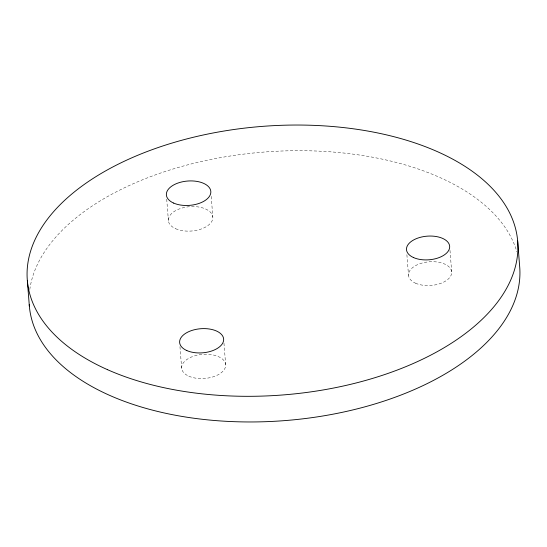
<?xml version="1.0" encoding="UTF-8"?>
<svg xmlns="http://www.w3.org/2000/svg" width="547" height="547" viewBox="0 0 547 547"><rect width="100%" height="100%" fill="white"/><g stroke="black" fill="none" stroke-linecap="round" stroke-linejoin="round"><path stroke-width="0.41" stroke-dasharray="2.73 2.05" d="M449.99 250.355L451.678 271.866M406.893 254.704L408.52 275.387M223.962 343.119L225.658 364.63M211.204 196.352L212.831 217.036M179.963 346.709L181.652 368.22M166.712 199.149L168.408 220.66M29.798 289.493A245.959 134.678 -4.5 0 1 264.516 152.018A245.959 134.678 -4.5 0 1 516.888 251.784M175.669 228.728A22.29 12.205 -4.5 0 0 212.352 220.243A22.29 12.205 -4.5 0 0 183.833 207.573A22.29 12.205 -4.5 0 0 175.669 228.728M415.576 283.223A21.654 11.856 -4.5 0 0 451.213 274.984A21.654 11.856 -4.5 0 0 423.508 262.676A21.654 11.856 -4.5 0 0 415.576 283.223M188.852 376.206A22.078 12.089 -4.5 0 0 225.179 367.803A22.078 12.089 -4.5 0 0 196.934 355.256A22.078 12.089 -4.5 0 0 188.852 376.206"/><path stroke-width="0.82" d="M517.633 240.673L519.65 266.321A245.959 134.678 -4.5 0 1 284.843 420.602A245.959 134.678 -4.5 0 1 29.244 304.665M27.35 280.679L29.367 306.327M107.527 369.683A245.959 134.678 -4.5 0 0 512.348 276.078A245.959 134.678 -4.5 0 0 197.597 136.265A245.959 134.678 -4.5 0 0 107.527 369.683M173.652 203.081A22.29 12.205 -4.5 0 0 210.335 194.595A22.29 12.205 -4.5 0 0 181.816 181.925A22.29 12.205 -4.5 0 0 173.652 203.081M413.559 257.575A21.654 11.856 -4.5 0 0 449.196 249.336A21.654 11.856 -4.5 0 0 421.491 237.029A21.654 11.856 -4.5 0 0 413.559 257.575M186.828 350.559A22.078 12.089 -4.5 0 0 223.162 342.162A22.078 12.089 -4.5 0 0 194.917 329.609A22.078 12.089 -4.5 0 0 186.828 350.559"/></g></svg>
